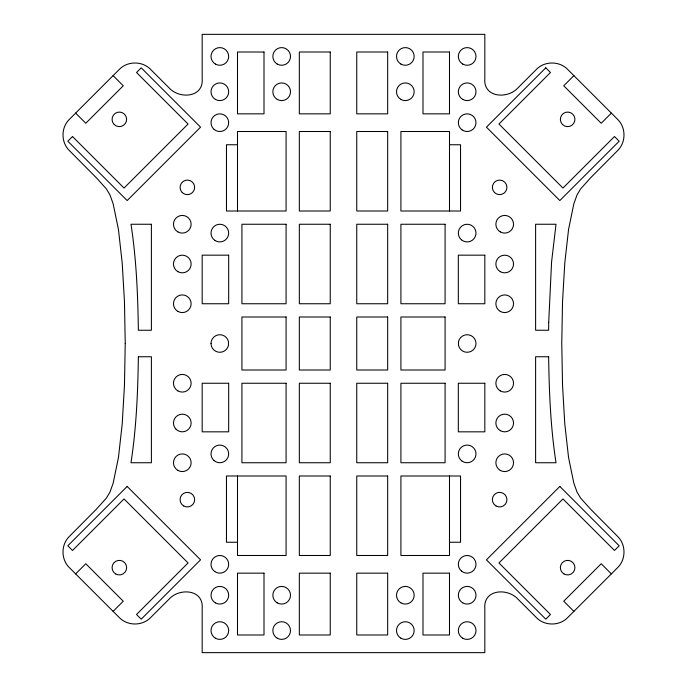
<?xml version="1.0" encoding="UTF-8"?>
<svg xmlns="http://www.w3.org/2000/svg" width="687" height="687" viewBox="0 0 687 687"><rect width="100%" height="100%" fill="white"/><g stroke="black" fill="none" stroke-linecap="round" stroke-linejoin="round"><path stroke-width="1.03" d="M75.63 573.894L85.781 563.744L123.256 601.219L113.106 611.37M573.894 75.63L563.744 85.781L601.219 123.256L611.37 113.106M237.504 144.759L226.461 144.759L226.461 211.003L286.084 211.003L286.084 131.509L237.504 131.509L237.504 211.003M449.496 144.759L460.539 144.759L460.539 211.003L400.916 211.003L400.916 131.509L449.496 131.509L449.496 211.003M237.504 542.241L226.461 542.241L226.461 475.997L286.084 475.997L286.084 555.491L237.504 555.491L237.504 475.997M449.496 542.241L460.539 542.241L460.539 475.997L400.916 475.997L400.916 555.491L449.496 555.491L449.496 475.997M113.106 75.63L123.256 85.781L85.781 123.256L75.63 113.106M611.37 573.894L601.219 563.744L563.744 601.219L573.894 611.37M125.232 343.5L124.476 385.046L122.217 423.939L118.447 457.508L113.175 483.107L109.972 492.09L106.391 498.075L96.206 509.385L69.387 536.418C60.885 544.602 60.885 559.458 69.387 567.642L119.358 617.613C127.542 626.115 142.398 626.115 150.582 617.613L169.32 598.875C179.565 587.754 203.867 589.214 202.176 608.484L202.176 652.65L484.824 652.65L484.824 608.484C483.133 589.214 507.435 587.754 517.68 598.875L536.418 617.613C544.602 626.115 559.458 626.115 567.642 617.613L617.613 567.642C626.115 559.458 626.115 544.602 617.613 536.418L590.794 509.385L580.609 498.075L577.028 492.09L573.825 483.107L568.553 457.508L564.783 423.939L562.524 385.046L561.768 343.5L562.524 301.954L564.783 263.061L568.553 229.492L573.825 203.893L577.028 194.91L580.609 188.925L590.794 177.615L617.613 150.582C626.115 142.398 626.115 127.542 617.613 119.358L567.642 69.387C559.458 60.885 544.602 60.885 536.418 69.387L517.68 88.125C507.435 99.246 483.133 97.786 484.824 78.516L484.824 34.35L202.176 34.35L202.176 78.516C203.867 97.786 179.565 99.246 169.32 88.125L150.582 69.387C142.398 60.885 127.542 60.885 119.358 69.387L69.387 119.358C60.885 127.542 60.885 142.398 69.387 150.582L96.206 177.615L106.391 188.925L109.972 194.91L113.175 203.893L118.447 229.492L122.217 263.061L124.476 301.954L125.232 343.5M138.362 356.751C137.855 392.165 136.395 427.7 130.985 462.746L151.389 462.746L151.389 356.751L138.362 356.751M548.707 322.323L548.638 330.249L535.611 330.249L535.611 224.254L556.015 224.254L551.575 261.97L548.707 322.323M211.055 343.5L211.021 343.921A8.837 8.837 0 0 0 228.47 345.372L228.47 341.628A8.837 8.837 0 0 0 211.021 343.079L211.055 343.5M458.53 341.628L458.53 345.372A8.837 8.837 0 0 0 475.979 343.921L475.979 343.079A8.837 8.837 0 0 0 458.53 341.628M72.513 136.533L67.824 141.213L127.164 200.552L200.552 127.164L141.213 67.824L136.533 72.513L188.058 124.038L124.038 188.058L72.513 136.533M127.164 486.448L67.824 545.787L72.513 550.467L124.038 498.942L188.058 562.962L136.533 614.487L141.213 619.176L200.552 559.836L127.164 486.448M545.787 67.824L486.448 127.164L559.836 200.552L619.176 141.213L614.487 136.533L562.962 188.058L498.942 124.038L550.467 72.513L545.787 67.824M559.836 486.448L486.448 559.836L545.787 619.176L550.467 614.487L498.942 562.962L562.962 498.942L614.487 550.467L619.176 545.787L559.836 486.448M264.006 52.014L237.504 52.014L237.504 113.844L264.006 113.844L264.006 52.014M330.249 52.014L299.334 52.014L299.334 113.844L330.249 113.844L330.249 52.014M387.666 52.014L356.751 52.014L356.751 113.844L387.666 113.844L387.666 52.014M449.496 52.014L422.994 52.014L422.994 113.844L449.496 113.844L449.496 52.014M330.249 131.509L299.334 131.509L299.334 211.003L330.249 211.003L330.249 131.509M387.666 131.509L356.751 131.509L356.751 211.003L387.666 211.003L387.666 131.509M151.389 224.254L130.985 224.254C136.395 259.3 137.855 294.835 138.362 330.249L151.389 330.249L151.389 224.254M286.084 224.254L241.918 224.254L241.918 303.748L286.084 303.748L286.084 224.254M330.249 224.254L299.334 224.254L299.334 303.748L330.249 303.748L330.249 224.254M387.666 224.254L356.751 224.254L356.751 303.748L387.666 303.748L387.666 224.254M445.082 224.254L400.916 224.254L400.916 303.748L445.082 303.748L445.082 224.254M228.677 255.169L202.176 255.169L202.176 303.748L228.677 303.748L228.677 255.169M484.824 255.169L458.323 255.169L458.323 303.748L484.824 303.748L484.824 255.169M286.084 316.999L241.918 316.999L241.918 370.001L286.084 370.001L286.084 316.999M330.249 316.999L299.334 316.999L299.334 370.001L330.249 370.001L330.249 316.999M387.666 316.999L356.751 316.999L356.751 370.001L387.666 370.001L387.666 316.999M445.082 316.999L400.916 316.999L400.916 370.001L445.082 370.001L445.082 316.999M548.638 356.751L535.611 356.751L535.611 462.746L556.015 462.746C550.605 427.7 549.145 392.165 548.638 356.751M228.677 383.252L202.176 383.252L202.176 431.831L228.677 431.831L228.677 383.252M286.084 383.252L241.918 383.252L241.918 462.746L286.084 462.746L286.084 383.252M330.249 383.252L299.334 383.252L299.334 462.746L330.249 462.746L330.249 383.252M387.666 383.252L356.751 383.252L356.751 462.746L387.666 462.746L387.666 383.252M445.082 383.252L400.916 383.252L400.916 462.746L445.082 462.746L445.082 383.252M484.824 383.252L458.323 383.252L458.323 431.831L484.824 431.831L484.824 383.252M330.249 475.997L299.334 475.997L299.334 555.491L330.249 555.491L330.249 475.997M387.666 475.997L356.751 475.997L356.751 555.491L387.666 555.491L387.666 475.997M264.006 573.156L237.504 573.156L237.504 634.986L264.006 634.986L264.006 573.156M330.249 573.156L299.334 573.156L299.334 634.986L330.249 634.986L330.249 573.156M387.666 573.156L356.751 573.156L356.751 634.986L387.666 634.986L387.666 573.156M449.496 573.156L422.994 573.156L422.994 634.986L449.496 634.986L449.496 573.156M564.001 573.954A7.291 7.291 0 0 0 574.933 567.642A7.291 7.291 0 0 0 564.001 561.331A7.291 7.291 0 0 0 564.001 573.954M495.997 505.958A7.291 7.291 0 0 0 506.929 499.647A7.291 7.291 0 0 0 495.997 493.335A7.291 7.291 0 0 0 495.997 505.958M461.449 571.06A8.837 8.837 0 0 0 475.851 565.899A8.837 8.837 0 0 0 464.18 556.006A8.837 8.837 0 0 0 461.449 571.06M462.128 461.166A8.837 8.837 0 0 0 475.962 454.639A8.837 8.837 0 0 0 463.39 445.923A8.837 8.837 0 0 0 462.128 461.166M462.746 638.214A8.837 8.837 0 0 0 475.997 630.572A8.837 8.837 0 0 0 462.746 622.92A8.837 8.837 0 0 0 462.746 638.214M400.916 638.214A8.837 8.837 0 0 0 414.167 630.572A8.837 8.837 0 0 0 400.916 622.92A8.837 8.837 0 0 0 400.916 638.214M462.746 602.885A8.837 8.837 0 0 0 475.997 595.234A8.837 8.837 0 0 0 462.746 587.591A8.837 8.837 0 0 0 462.746 602.885M400.916 602.885A8.837 8.837 0 0 0 414.167 595.234A8.837 8.837 0 0 0 400.916 587.591A8.837 8.837 0 0 0 400.916 602.885M500.282 430.646A8.837 8.837 0 0 0 513.533 422.994A8.837 8.837 0 0 0 500.282 415.343A8.837 8.837 0 0 0 500.282 430.646M500.282 390.894A8.837 8.837 0 0 0 513.533 383.252A8.837 8.837 0 0 0 500.282 375.6A8.837 8.837 0 0 0 500.282 390.894M500.282 470.389A8.837 8.837 0 0 0 513.533 462.746A8.837 8.837 0 0 0 500.282 455.095A8.837 8.837 0 0 0 500.282 470.389M115.708 573.954A7.291 7.291 0 0 0 126.64 567.642A7.291 7.291 0 0 0 115.708 561.331A7.291 7.291 0 0 0 115.708 573.954M183.712 505.958A7.291 7.291 0 0 0 194.644 499.647A7.291 7.291 0 0 0 183.712 493.335A7.291 7.291 0 0 0 183.712 505.958M214.808 571.584A8.837 8.837 0 0 0 228.642 565.049A8.837 8.837 0 0 0 216.07 556.333A8.837 8.837 0 0 0 214.808 571.584M214.129 460.651A8.837 8.837 0 0 0 228.531 455.481A8.837 8.837 0 0 0 216.852 445.597A8.837 8.837 0 0 0 214.129 460.651M215.426 638.214A8.837 8.837 0 0 0 228.677 630.572A8.837 8.837 0 0 0 215.426 622.92A8.837 8.837 0 0 0 215.426 638.214M277.256 638.214A8.837 8.837 0 0 0 290.507 630.572A8.837 8.837 0 0 0 277.256 622.92A8.837 8.837 0 0 0 277.256 638.214M215.426 602.885A8.837 8.837 0 0 0 228.677 595.234A8.837 8.837 0 0 0 215.426 587.591A8.837 8.837 0 0 0 215.426 602.885M277.256 602.885A8.837 8.837 0 0 0 290.507 595.234A8.837 8.837 0 0 0 277.256 587.591A8.837 8.837 0 0 0 277.256 602.885M176.052 429.238A8.837 8.837 0 0 0 190.831 425.279A8.837 8.837 0 0 0 180.011 414.467A8.837 8.837 0 0 0 176.052 429.238M177.881 390.894A8.837 8.837 0 0 0 191.132 383.252A8.837 8.837 0 0 0 177.881 375.6A8.837 8.837 0 0 0 177.881 390.894M177.881 470.389A8.837 8.837 0 0 0 191.132 462.746A8.837 8.837 0 0 0 177.881 455.095A8.837 8.837 0 0 0 177.881 470.389M114.205 124.51A7.291 7.291 0 0 0 126.391 121.238A7.291 7.291 0 0 0 117.468 112.316A7.291 7.291 0 0 0 114.205 124.51M182.201 192.506A7.291 7.291 0 0 0 194.395 189.243A7.291 7.291 0 0 0 185.473 180.32A7.291 7.291 0 0 0 182.201 192.506M214.129 129.422A8.837 8.837 0 0 0 228.531 124.253A8.837 8.837 0 0 0 216.86 114.368A8.837 8.837 0 0 0 214.129 129.422M214.808 240.347A8.837 8.837 0 0 0 228.642 233.82A8.837 8.837 0 0 0 216.07 225.104A8.837 8.837 0 0 0 214.808 240.347M215.426 64.08A8.837 8.837 0 0 0 228.677 56.428A8.837 8.837 0 0 0 215.426 48.786A8.837 8.837 0 0 0 215.426 64.08M277.256 64.08A8.837 8.837 0 0 0 290.507 56.428A8.837 8.837 0 0 0 277.256 48.786A8.837 8.837 0 0 0 277.256 64.08M215.426 99.409A8.837 8.837 0 0 0 228.677 91.766A8.837 8.837 0 0 0 215.426 84.115A8.837 8.837 0 0 0 215.426 99.409M277.256 99.409A8.837 8.837 0 0 0 290.507 91.766A8.837 8.837 0 0 0 277.256 84.115A8.837 8.837 0 0 0 277.256 99.409M177.881 271.657A8.837 8.837 0 0 0 191.132 264.006A8.837 8.837 0 0 0 177.881 256.354A8.837 8.837 0 0 0 177.881 271.657M177.881 311.4A8.837 8.837 0 0 0 191.132 303.748A8.837 8.837 0 0 0 177.881 296.106A8.837 8.837 0 0 0 177.881 311.4M177.881 231.905A8.837 8.837 0 0 0 191.132 224.254A8.837 8.837 0 0 0 177.881 216.611A8.837 8.837 0 0 0 177.881 231.905M562.49 124.51A7.291 7.291 0 0 0 574.684 121.238A7.291 7.291 0 0 0 565.762 112.316A7.291 7.291 0 0 0 562.49 124.51M494.494 192.506A7.291 7.291 0 0 0 506.68 189.243A7.291 7.291 0 0 0 497.757 180.32A7.291 7.291 0 0 0 494.494 192.506M462.128 129.937A8.837 8.837 0 0 0 475.962 123.411A8.837 8.837 0 0 0 463.39 114.695A8.837 8.837 0 0 0 462.128 129.937M461.449 239.832A8.837 8.837 0 0 0 475.851 234.662A8.837 8.837 0 0 0 464.172 224.778A8.837 8.837 0 0 0 461.449 239.832M462.746 64.08A8.837 8.837 0 0 0 475.997 56.428A8.837 8.837 0 0 0 462.746 48.786A8.837 8.837 0 0 0 462.746 64.08M400.916 64.08A8.837 8.837 0 0 0 414.167 56.428A8.837 8.837 0 0 0 400.916 48.786A8.837 8.837 0 0 0 400.916 64.08M462.746 99.409A8.837 8.837 0 0 0 475.997 91.766A8.837 8.837 0 0 0 462.746 84.115A8.837 8.837 0 0 0 462.746 99.409M400.916 99.409A8.837 8.837 0 0 0 414.167 91.766A8.837 8.837 0 0 0 400.916 84.115A8.837 8.837 0 0 0 400.916 99.409M500.282 271.657A8.837 8.837 0 0 0 513.533 264.006A8.837 8.837 0 0 0 500.282 256.354A8.837 8.837 0 0 0 500.282 271.657M500.282 311.4A8.837 8.837 0 0 0 513.533 303.748A8.837 8.837 0 0 0 500.282 296.106A8.837 8.837 0 0 0 500.282 311.4M500.282 231.905A8.837 8.837 0 0 0 513.533 224.254A8.837 8.837 0 0 0 500.282 216.611A8.837 8.837 0 0 0 500.282 231.905"/></g></svg>
